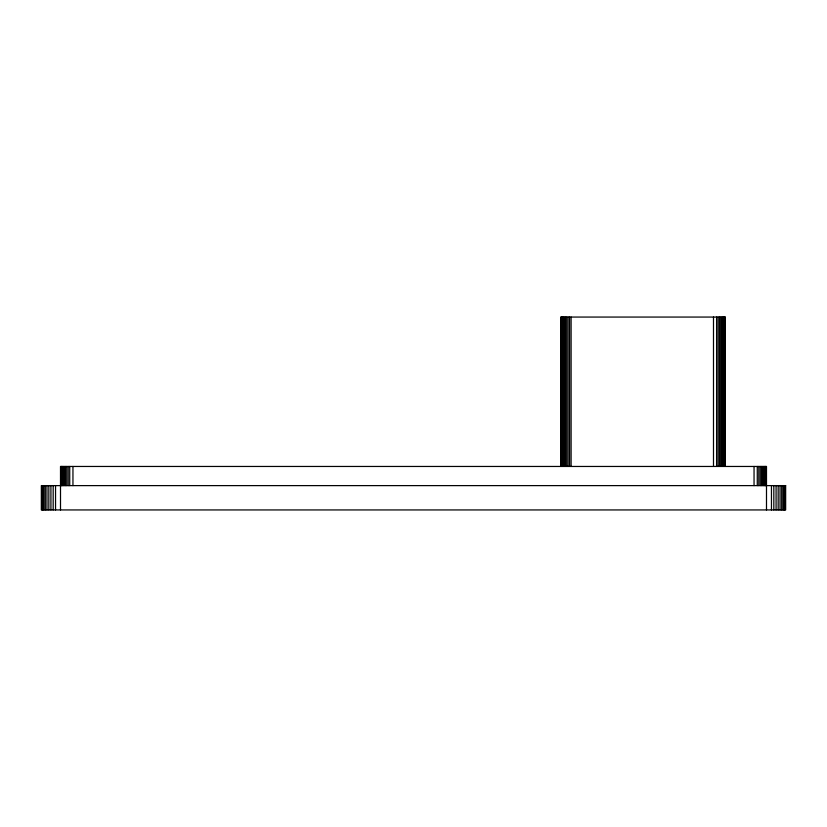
<?xml version="1.0" encoding="UTF-8"?>
<svg xmlns="http://www.w3.org/2000/svg" width="827" height="827" viewBox="0 0 827 827"><rect width="100%" height="100%" fill="white"/><g stroke="black" fill="none" stroke-linecap="round" stroke-linejoin="round"><path stroke-width="1.24" d="M784.999 485.614L784.999 509.939M784.192 485.614L784.192 509.939M783.086 485.614L783.086 509.939M781.691 485.614L781.691 509.939M780.037 485.614L780.037 509.939M778.155 485.614L778.155 509.939M776.077 485.614L776.077 509.939M773.824 485.614L773.824 509.939M771.457 485.614L771.457 509.939M766.495 509.939L766.495 466.459L60.505 466.459L60.505 509.939M766.071 466.459L766.071 485.614M765.554 466.459L765.554 485.614M764.83 466.459L764.83 485.614M763.921 466.459L763.921 485.614M762.845 466.459L762.845 485.614M761.626 466.459L761.626 485.614M760.271 466.459L760.271 485.614M758.814 466.459L758.814 485.614M757.274 466.459L757.274 485.614M754.048 466.459L754.048 485.614M725.362 466.314L725.362 317.061L560.799 317.061L560.799 466.314M725.062 317.061L725.062 466.314M724.555 317.061L724.555 466.314M723.863 317.061L723.863 466.314M722.994 317.061L722.994 466.314M721.961 317.061L721.961 466.314M720.782 317.061L720.782 466.314M719.48 317.061L719.48 466.314M718.074 317.061L718.074 466.314M716.596 317.061L716.596 466.314M713.494 317.061L713.494 466.314M571.106 317.061L571.106 466.314M569.576 317.061L569.576 466.314M568.087 317.061L568.087 466.314M566.691 317.061L566.691 466.314M565.389 317.061L565.389 466.314M564.21 317.061L564.21 466.314M563.177 317.061L563.177 466.314M562.308 317.061L562.308 466.314M561.616 317.061L561.616 466.314M561.109 317.061L561.109 466.314M72.952 466.459L72.952 485.614M69.726 466.459L69.726 485.614M68.186 466.459L68.186 485.614M66.729 466.459L66.729 485.614M65.374 466.459L65.374 485.614M64.155 466.459L64.155 485.614M63.079 466.459L63.079 485.614M62.17 466.459L62.17 485.614M61.446 466.459L61.446 485.614M60.929 466.459L60.929 485.614M55.543 485.614L55.543 509.939M53.176 485.614L53.176 509.939M50.923 485.614L50.923 509.939M48.845 485.614L48.845 509.939M46.963 485.614L46.963 509.939M45.309 485.614L45.309 509.939M43.914 485.614L43.914 509.939M42.808 485.614L42.808 509.939M42.001 485.614L42.001 509.939M785.65 485.614L41.35 485.614L41.35 509.939L785.65 509.939L785.65 485.614"/></g></svg>
